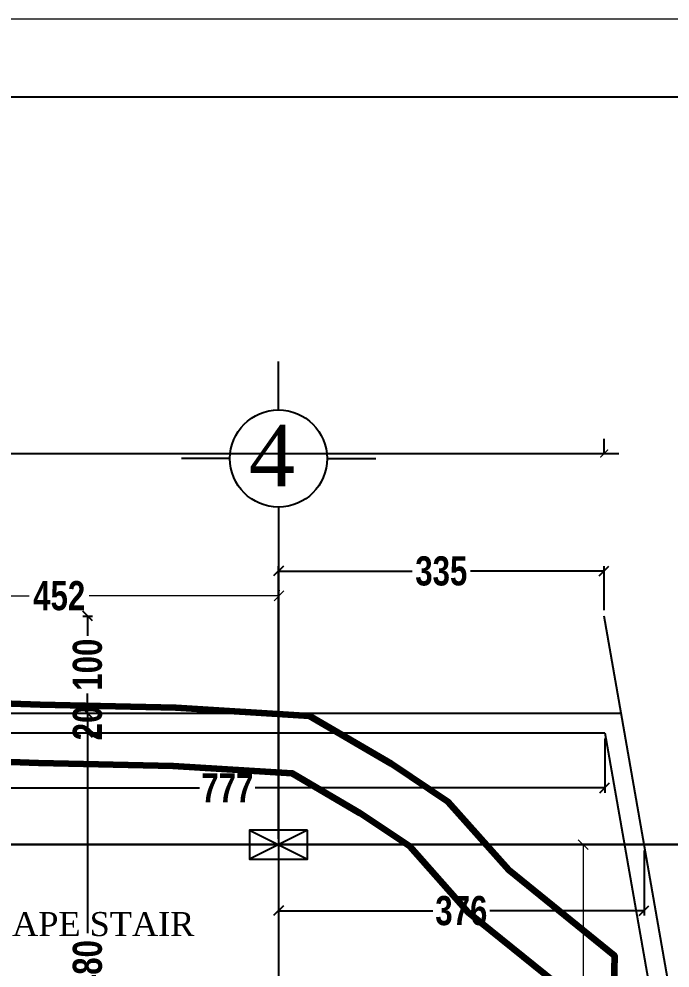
# Model space of a CAD drawing. Extents: x 250879 to 348495, y -51522 to -9360.
# Drawn here: x 337754 to 338424, y -42869 to -41892 of the extents above; entities that cross this region are included whole.
import ezdxf

# ---------------------------------------------------------------- set-up
doc = ezdxf.new("R2010")
doc.units = 0
doc.layers.get('0').update_dxf_attribs({"linetype": 'CONTINUOUS'})
doc.layers.get('DEFPOINTS').update_dxf_attribs({"color": 9, "linetype": 'CONTINUOUS'})
for name, color, linetype in [('AXIS', 1, 'CONTINUOUS'), ('COLUMN', 5, 'CONTINUOUS'), ('TEXT', 3, 'CONTINUOUS'), ('WALL', 7, 'CONTINUOUS')]:
    doc.layers.add(name, color=color, linetype=linetype)
doc.layers.add('excavation border', color=5, linetype='CONTINUOUS', lineweight=30)
doc.layers.add('VIS', color=8, linetype='CONTINUOUS', lineweight=18)
doc.styles.add('CITYBLUEPRINT', font='cityb___.ttf', dxfattribs={"width": 0.8})
doc.styles.get("Standard").update_dxf_attribs({"font": 'sanss___.ttf', "height": 15})
doc.styles.add('style2', font='romantic.ttf', dxfattribs={"height": 50})
doc.dimstyles.new('50', dxfattribs={"dimtxt": 30, "dimasz": 10, "dimexe": 5, "dimexo": 6, "dimgap": 5, "dimtad": 0, "dimdec": 0, "dimdsep": 46, "dimtxsty": 'CITYBLUEPRINT', "dimblk1": 'OBLIQUE', "dimblk2": 'OBLIQUE', "dimsah": 1, "dimcen": 0.05, "dimdle": 0.03, "dimclrd": 24, "dimclre": 22, "dimclrt": 30, "dimadec": 0, "dimazin": 0, "dimtfac": 1, "dimtdec": 0, "dimtix": 1, "dimtmove": 0, "dimatfit": 3, "dimldrblk": 'OBLIQUE', "dimfxl": 1, "dimtolj": 1, "dimtzin": 0, "dimarcsym": 0})
doc.dimstyles.new('STANDARD$0', dxfattribs={"dimscale": 0, "dimtxt": 12, "dimasz": 8, "dimexe": 15, "dimexo": 0.0625, "dimgap": 2, "dimtad": 1, "dimdec": 0, "dimzin": 0, "dimdsep": 46, "dimtxsty": 'Standard', "dimblk1": 'ARCHTICK', "dimblk2": 'ARCHTICK', "dimsah": 1, "dimcen": 0.09, "dimdle": 15, "dimclrd": 3, "dimclre": 3, "dimclrt": 3, "dimazin": 0, "dimtfac": 1, "dimtdec": 0, "dimtofl": 0, "dimtmove": 1, "dimatfit": 3, "dimldrblk": 'ARCHTICK', "dimfxl": 1.0455, "dimfxlon": 1, "dimtolj": 1, "dimtzin": 0, "dimarcsym": 0})

# ---------------------------------------------------------------- blocks, each defined once
blk = doc.blocks.new('_ARCHTICK')
at = {"color": 0, "linetype": 'ByBlock', "const_width": 0.15}
blk.add_lwpolyline([(-0.5, -0.5), (0.5, 0.5)], dxfattribs=at)
blk = doc.blocks.new('*D2174')
at = {"layer": 'DEFPOINTS', "color": 0, "linetype": 'Continuous', "transparency": 16777216}
for p in [(338489.24, -42483.63), (338355.81, -42506.39), (338889.85, -45636.95)]:
    blk.add_point(p, dxfattribs=at)
at = {"layer": 'WALL', "color": 3, "linetype": 'Continuous', "lineweight": -2, "transparency": 16777216}
for p, q in [((339025.8, -45628.98), (338486.72, -42468.84)), ((338488.21, -42483.8), (338504.03, -42481.11)), ((339022.25, -45614.36), (339038.07, -45611.67))]:
    blk.add_line(p, q, dxfattribs=at)
at = {"layer": 'WALL', "color": 3, "linetype": 'Continuous', "lineweight": -2, "transparency": 16777216, "xscale": 8, "yscale": 8, "zscale": 8}
for p, rotation in [((338489.24, -42483.63), 99.68081920432033), ((339023.28, -45614.19), 279.6808192043203)]:
    blk.add_blockref('_ARCHTICK', p, dxfattribs=dict(at, rotation=rotation))
at = {"layer": 'WALL', "color": 3, "linetype": 'Continuous', "transparency": 16777216, "insert": (338765.86, -44047.27), "char_height": 15, "attachment_point": 5, "rotation": 279.68082}
blk.add_mtext('\\A1;3176', dxfattribs=at)
blk = doc.blocks.new('*D2175')
at = {"layer": 'DEFPOINTS', "color": 0, "linetype": 'Continuous', "transparency": 16777216}
for p in [(338355.81, -42338.97), (336040.81, -42440.74), (338355.81, -42440.74)]:
    blk.add_point(p, dxfattribs=at)
at = {"layer": 'WALL', "color": 3, "linetype": 'Continuous', "lineweight": -2, "transparency": 16777216}
for p, q in [((336040.81, -42340.01), (336040.81, -42323.97)), ((338355.81, -42340.01), (338355.81, -42323.97)), ((336025.81, -42338.97), (338370.81, -42338.97))]:
    blk.add_line(p, q, dxfattribs=at)
at = {"layer": 'WALL', "color": 3, "linetype": 'Continuous', "lineweight": -2, "transparency": 16777216, "xscale": 8, "yscale": 8, "zscale": 8, "rotation": 180}
blk.add_blockref('_ARCHTICK', (336040.81, -42338.97), dxfattribs=at)
at = {"layer": 'WALL', "color": 3, "linetype": 'Continuous', "lineweight": -2, "transparency": 16777216, "xscale": 8, "yscale": 8, "zscale": 8}
blk.add_blockref('_ARCHTICK', (338355.81, -42338.97), dxfattribs=at)
at = {"layer": 'WALL', "color": 3, "linetype": 'Continuous', "transparency": 16777216, "insert": (337198.31, -42329.23), "char_height": 15, "attachment_point": 5}
blk.add_mtext('\\A1;2315', dxfattribs=at)
blk = doc.blocks.new('COLUMN')
at = {"layer": 'AXIS'}
for p, q in [((236924.7, -9644.26), (236984.7, -9674.26)), ((236984.7, -9644.26), (236924.7, -9674.26))]:
    blk.add_line(p, q, dxfattribs=at)
at = {"layer": 'COLUMN'}
blk.add_lwpolyline([(236924.7, -9644.26), (236984.7, -9644.26), (236984.7, -9674.26), (236924.7, -9674.26)], close=True, dxfattribs=at)
blk = doc.blocks.new('_Oblique')
at = {"color": 0, "lineweight": -2}
blk.add_line((-0.5, -0.5), (0.5, 0.5), dxfattribs=at)
blk = doc.blocks.new('*D2164')
at = {"layer": 'DEFPOINTS', "color": 0, "linetype": 'Continuous', "lineweight": 5, "transparency": 16777216}
for p in [(328671.29, -10833.2), (329123.76, -10833.2), (329123.76, -10833.2)]:
    blk.add_point(p, dxfattribs=at)
at = {"layer": 'VIS', "color": 22, "linetype": 'Continuous', "lineweight": -2, "transparency": 16777216}
for p, q in [((328671.29, -10827.2), (328671.29, -10828.2)), ((329123.76, -10827.2), (329123.76, -10828.2))]:
    blk.add_line(p, q, dxfattribs=at)
at = {"layer": 'VIS', "color": 24, "linetype": 'Continuous', "lineweight": -2, "transparency": 16777216}
for p, q in [((328671.26, -10833.2), (328866.66, -10833.2)), ((329123.79, -10833.2), (328928.39, -10833.2))]:
    blk.add_line(p, q, dxfattribs=at)
at = {"layer": 'VIS', "color": 24, "linetype": 'Continuous', "lineweight": -2, "transparency": 16777216, "xscale": 10, "yscale": 10, "zscale": 10, "rotation": 180}
blk.add_blockref('_Oblique', (328671.29, -10833.2), dxfattribs=at)
at = {"layer": 'VIS', "color": 24, "linetype": 'Continuous', "lineweight": -2, "transparency": 16777216, "xscale": 10, "yscale": 10, "zscale": 10}
blk.add_blockref('_Oblique', (329123.76, -10833.2), dxfattribs=at)
at = {"layer": 'VIS', "color": 30, "linetype": 'Continuous', "lineweight": 5, "transparency": 16777216, "insert": (328897.52, -10833.2), "char_height": 30, "attachment_point": 5, "style": 'CITYBLUEPRINT'}
blk.add_mtext('\\A1;452', dxfattribs=at)
blk = doc.blocks.new('*D2165')
at = {"layer": 'DEFPOINTS', "color": 0, "linetype": 'Continuous', "lineweight": 5, "transparency": 16777216}
for p in [(329460.57, -11089.2), (329436.74, -11454.5), (329460.57, -11454.5)]:
    blk.add_point(p, dxfattribs=at)
at = {"layer": 'VIS', "color": 22, "linetype": 'Continuous', "lineweight": -2, "transparency": 16777216}
for p, q in [((329454.57, -11089.2), (329431.74, -11089.2)), ((329454.57, -11454.5), (329431.74, -11454.5))]:
    blk.add_line(p, q, dxfattribs=at)
at = {"layer": 'VIS', "color": 24, "linetype": 'Continuous', "lineweight": -2, "transparency": 16777216}
for p, q in [((329436.74, -11089.17), (329436.74, -11241.09)), ((329436.74, -11454.53), (329436.74, -11302.62))]:
    blk.add_line(p, q, dxfattribs=at)
at = {"layer": 'VIS', "color": 24, "linetype": 'Continuous', "lineweight": -2, "transparency": 16777216, "xscale": 10, "yscale": 10, "zscale": 10}
for p, rotation in [((329436.74, -11089.2), 90), ((329436.74, -11454.5), 270)]:
    blk.add_blockref('_Oblique', p, dxfattribs=dict(at, rotation=rotation))
at = {"layer": 'VIS', "color": 30, "linetype": 'Continuous', "lineweight": 5, "transparency": 16777216, "insert": (329436.74, -11271.85), "char_height": 30, "attachment_point": 5, "rotation": 90, "style": 'CITYBLUEPRINT'}
blk.add_mtext('\\A1;365', dxfattribs=at)
blk = doc.blocks.new('*D2197')
at = {"layer": 'DEFPOINTS', "color": 0, "linetype": 'Continuous', "transparency": 16777216}
for p in [(337813.19, -42606.39), (337813.19, -42626.39), (337824.18, -42626.39)]:
    blk.add_point(p, dxfattribs=at)
at = {"layer": 'VIS', "color": 24, "linetype": 'Continuous', "lineweight": -2, "transparency": 16777216}
for p, q in [((337824.18, -42606.39), (337824.18, -42596.39)), ((337824.18, -42606.39), (337824.18, -42626.39)), ((337824.18, -42626.39), (337824.18, -42636.39))]:
    blk.add_line(p, q, dxfattribs=at)
at = {"layer": 'VIS', "color": 22, "linetype": 'Continuous', "lineweight": -2, "transparency": 16777216}
for p, q in [((337819.19, -42606.39), (337829.18, -42606.39)), ((337819.19, -42626.39), (337829.18, -42626.39))]:
    blk.add_line(p, q, dxfattribs=at)
at = {"layer": 'VIS', "color": 24, "linetype": 'Continuous', "lineweight": -2, "transparency": 16777216, "xscale": 10, "yscale": 10, "zscale": 10}
for p, rotation in [((337824.18, -42606.39), 270), ((337824.18, -42626.39), 90)]:
    blk.add_blockref('_Oblique', p, dxfattribs=dict(at, rotation=rotation))
at = {"layer": 'VIS', "color": 30, "linetype": 'Continuous', "lineweight": 5, "transparency": 16777216, "insert": (337824.18, -42616.39), "char_height": 30, "attachment_point": 5, "rotation": 90, "style": 'CITYBLUEPRINT'}
blk.add_mtext('\\A1;20', dxfattribs=at)
blk = doc.blocks.new('*D2198')
at = {"layer": 'DEFPOINTS', "color": 0, "linetype": 'Continuous', "transparency": 16777216}
for p in [(337813.19, -42626.39), (337824.18, -43106.85), (337824.18, -43106.85)]:
    blk.add_point(p, dxfattribs=at)
at = {"layer": 'VIS', "color": 22, "linetype": 'Continuous', "lineweight": -2, "transparency": 16777216}
for p, q in [((337819.19, -42626.39), (337829.18, -42626.39)), ((337818.18, -43106.85), (337819.18, -43106.85))]:
    blk.add_line(p, q, dxfattribs=at)
at = {"layer": 'VIS', "color": 24, "linetype": 'Continuous', "lineweight": -2, "transparency": 16777216}
for p, q in [((337824.18, -42626.36), (337824.18, -42832.88)), ((337824.18, -43106.88), (337824.18, -42900.36))]:
    blk.add_line(p, q, dxfattribs=at)
at = {"layer": 'VIS', "color": 24, "linetype": 'Continuous', "lineweight": -2, "transparency": 16777216, "xscale": 10, "yscale": 10, "zscale": 10}
for p, rotation in [((337824.18, -42626.39), 90), ((337824.18, -43106.85), 270)]:
    blk.add_blockref('_Oblique', p, dxfattribs=dict(at, rotation=rotation))
at = {"layer": 'VIS', "color": 30, "linetype": 'Continuous', "lineweight": 5, "transparency": 16777216, "insert": (337824.18, -42866.62), "char_height": 30, "attachment_point": 5, "rotation": 90, "style": 'CITYBLUEPRINT'}
blk.add_mtext('\\A1;480', dxfattribs=at)
blk = doc.blocks.new('*D2240')
at = {"layer": 'DEFPOINTS', "color": 0, "linetype": 'Continuous', "transparency": 16777216}
for p in [(338356.52, -42626.39), (337579.54, -42677.5), (338356.52, -42683.15)]:
    blk.add_point(p, dxfattribs=at)
at = {"layer": 'VIS', "color": 22, "linetype": 'Continuous', "lineweight": -2, "transparency": 16777216}
for p, q in [((338356.52, -42632.39), (338356.52, -42688.15)), ((337579.54, -42683.5), (337579.54, -42688.15))]:
    blk.add_line(p, q, dxfattribs=at)
at = {"layer": 'VIS', "color": 24, "linetype": 'Continuous', "lineweight": -2, "transparency": 16777216}
for p, q in [((337579.51, -42683.15), (337939.27, -42683.15)), ((338356.55, -42683.15), (337996.79, -42683.15))]:
    blk.add_line(p, q, dxfattribs=at)
at = {"layer": 'VIS', "color": 24, "linetype": 'Continuous', "lineweight": -2, "transparency": 16777216, "xscale": 10, "yscale": 10, "zscale": 10, "rotation": 180}
blk.add_blockref('_Oblique', (337579.54, -42683.15), dxfattribs=at)
at = {"layer": 'VIS', "color": 24, "linetype": 'Continuous', "lineweight": -2, "transparency": 16777216, "xscale": 10, "yscale": 10, "zscale": 10}
blk.add_blockref('_Oblique', (338356.52, -42683.15), dxfattribs=at)
at = {"layer": 'VIS', "color": 30, "linetype": 'Continuous', "lineweight": 5, "transparency": 16777216, "insert": (337968.03, -42683.15), "char_height": 30, "attachment_point": 5, "style": 'CITYBLUEPRINT'}
blk.add_mtext('\\A1;777', dxfattribs=at)
blk = doc.blocks.new('*D2243')
at = {"layer": 'DEFPOINTS', "color": 0, "linetype": 'Continuous', "transparency": 16777216}
for p in [(337813.19, -42506.39), (337824.18, -42506.39), (337813.19, -42606.39)]:
    blk.add_point(p, dxfattribs=at)
at = {"layer": 'VIS', "color": 22, "linetype": 'Continuous', "lineweight": -2, "transparency": 16777216}
for p, q in [((337819.19, -42506.39), (337829.18, -42506.39)), ((337819.19, -42606.39), (337829.18, -42606.39))]:
    blk.add_line(p, q, dxfattribs=at)
at = {"layer": 'VIS', "color": 24, "linetype": 'Continuous', "lineweight": -2, "transparency": 16777216}
for p, q in [((337824.18, -42506.36), (337824.18, -42526.57)), ((337824.18, -42606.42), (337824.18, -42586.21))]:
    blk.add_line(p, q, dxfattribs=at)
at = {"layer": 'VIS', "color": 24, "linetype": 'Continuous', "lineweight": -2, "transparency": 16777216, "xscale": 10, "yscale": 10, "zscale": 10}
for p, rotation in [((337824.18, -42506.39), 90), ((337824.18, -42606.39), 270)]:
    blk.add_blockref('_Oblique', p, dxfattribs=dict(at, rotation=rotation))
at = {"layer": 'VIS', "color": 30, "linetype": 'Continuous', "lineweight": 5, "transparency": 16777216, "insert": (337824.18, -42556.39), "char_height": 30, "attachment_point": 5, "rotation": 90, "style": 'CITYBLUEPRINT'}
blk.add_mtext('\\A1;100', dxfattribs=at)
blk = doc.blocks.new('*D2255')
at = {"layer": 'DEFPOINTS', "color": 0, "linetype": 'Continuous', "transparency": 16777216}
for p in [(338355.81, -42460.08), (338355.81, -42506.39), (338020.71, -42741.55)]:
    blk.add_point(p, dxfattribs=at)
at = {"layer": 'VIS', "color": 22, "linetype": 'Continuous', "lineweight": -2, "transparency": 16777216}
for p, q in [((338020.71, -42735.55), (338020.71, -42455.08)), ((338355.81, -42500.39), (338355.81, -42455.08))]:
    blk.add_line(p, q, dxfattribs=at)
at = {"layer": 'VIS', "color": 24, "linetype": 'Continuous', "lineweight": -2, "transparency": 16777216}
for p, q in [((338020.68, -42460.08), (338158.35, -42460.08)), ((338355.84, -42460.08), (338218.17, -42460.08))]:
    blk.add_line(p, q, dxfattribs=at)
at = {"layer": 'VIS', "color": 24, "linetype": 'Continuous', "lineweight": -2, "transparency": 16777216, "xscale": 10, "yscale": 10, "zscale": 10, "rotation": 180}
blk.add_blockref('_Oblique', (338020.71, -42460.08), dxfattribs=at)
at = {"layer": 'VIS', "color": 24, "linetype": 'Continuous', "lineweight": -2, "transparency": 16777216, "xscale": 10, "yscale": 10, "zscale": 10}
blk.add_blockref('_Oblique', (338355.81, -42460.08), dxfattribs=at)
at = {"layer": 'VIS', "color": 30, "linetype": 'Continuous', "lineweight": 5, "transparency": 16777216, "insert": (338188.26, -42460.08), "char_height": 30, "attachment_point": 5, "style": 'CITYBLUEPRINT'}
blk.add_mtext('\\A1;335', dxfattribs=at)
blk = doc.blocks.new('*D2264')
at = {"layer": 'DEFPOINTS', "color": 0, "linetype": 'Continuous', "transparency": 16777216}
for p in [(338020.71, -42741.55), (338396.98, -42741.55), (338396.98, -42809.69)]:
    blk.add_point(p, dxfattribs=at)
at = {"layer": 'VIS', "color": 22, "linetype": 'Continuous', "lineweight": -2, "transparency": 16777216}
for p, q in [((338020.71, -42747.55), (338020.71, -42814.69)), ((338396.98, -42747.55), (338396.98, -42814.69))]:
    blk.add_line(p, q, dxfattribs=at)
at = {"layer": 'VIS', "color": 24, "linetype": 'Continuous', "lineweight": -2, "transparency": 16777216}
for p, q in [((338020.68, -42809.69), (338179.53, -42809.69)), ((338397.01, -42809.69), (338238.16, -42809.69))]:
    blk.add_line(p, q, dxfattribs=at)
at = {"layer": 'VIS', "color": 24, "linetype": 'Continuous', "lineweight": -2, "transparency": 16777216, "xscale": 10, "yscale": 10, "zscale": 10, "rotation": 180}
blk.add_blockref('_Oblique', (338020.71, -42809.69), dxfattribs=at)
at = {"layer": 'VIS', "color": 24, "linetype": 'Continuous', "lineweight": -2, "transparency": 16777216, "xscale": 10, "yscale": 10, "zscale": 10}
blk.add_blockref('_Oblique', (338396.98, -42809.69), dxfattribs=at)
at = {"layer": 'VIS', "color": 30, "linetype": 'Continuous', "lineweight": 5, "transparency": 16777216, "insert": (338208.85, -42809.69), "char_height": 30, "attachment_point": 5, "style": 'CITYBLUEPRINT'}
blk.add_mtext('\\A1;376', dxfattribs=at)
blk = doc.blocks.new('cbcb')
at = {"layer": 'AXIS'}
for p, q in [((329123.22, -10641.85), (329123.22, -10591.85)), ((329073.22, -10691.85), (329023.22, -10691.85)), ((329173.22, -10691.85), (329223.22, -10691.85)), ((329123.22, -10741.85), (329122.69, -14326.13)), ((329123.22, -10741.85), (329123.22, -10791.85)), ((327244.25, -11089.2), (329571.96, -11089.2))]:
    blk.add_line(p, q, dxfattribs=at)
blk.add_circle((329123.22, -10691.85), 50, dxfattribs=at)
at = {"layer": 'WALL', "linetype": 'Continuous', "xscale": -1}
blk.add_blockref('COLUMN', (566077.92, -1429.95), dxfattribs=at)
at = {"layer": 'TEXT', "insert": (329092.57, -10657.45), "char_height": 63, "width": 240.4607, "attachment_point": 1, "style": 'style2'}
blk.add_mtext('4', dxfattribs=at)
at = {"layer": 'VIS', "linetype": 'Continuous', "lineweight": 5}
dim = blk.add_linear_dim(base=(329123.76, -10833.2), p1=(328671.29, -10833.2), p2=(329123.76, -10833.2), dimstyle='50', override={"dimtmove": 1}, dxfattribs=at)
dim.commit()
dim.dimension.update_dxf_attribs({"geometry": '*D2164', "text_midpoint": (328897.52, -10833.2)})
dim = blk.add_linear_dim(base=(329436.74, -11454.5), p1=(329460.57, -11089.2), p2=(329460.57, -11454.5), angle=90, dimstyle='50', dxfattribs=at)
dim.commit()
dim.dimension.update_dxf_attribs({"geometry": '*D2165', "text_midpoint": (329436.74, -11271.85)})

msp = doc.modelspace()

# ---------------------------------------------------------------- linework, layer by layer
at = {"layer": 'AXIS'}
msp.add_line((323675.07505, -41972.08046), (348494.99403, -41972.08046), dxfattribs=at)
at = {"layer": 'COLUMN', "linetype": 'Continuous', "lineweight": 5}
msp.add_lwpolyline([(339114.11833, -41891.83563), (339114.11833, -47141.83563), (335426.61833, -47141.83563), (335426.61833, -41891.83563)], close=True, dxfattribs=at)
at = {"layer": 'excavation border', "lineweight": 200}
for points in [[(336977.17853, -42576.19936), (337149.12336, -42576.70838), (337309.54422, -42564.00701), (337446.92874, -42568.98519), (337607.33643, -42591.51056), (337775.26603, -42597.52439), (337914.93251, -42600.40549), (338052.77746, -42608.89293), (338136.63728, -42658.24482), (338195.4763, -42697.6637), (338257.61431, -42767.38158), (338366.63242, -42855.64725), (338364.12453, -42965.19489), (338362.36701, -43053.95152), (338396.2225, -43198.46264), (338431.4759, -43356.47758), (338493.92762, -43627.93944), (338520.52467, -43757.0992), (338565.79947, -43935.14915), (338632.48543, -44157.76945), (338644.18743, -44325.50981)], [(336974.8451, -42636.19271), (337151.40623, -42636.7154), (337310.82998, -42624.09298), (337441.6565, -42628.83353), (337602.07679, -42651.36066), (337773.57355, -42657.50224), (337912.46908, -42660.36744), (338034.73824, -42667.89584), (338104.6968, -42709.06677), (338155.75303, -42743.27162), (338216.06825, -42810.94436), (338305.97367, -42883.73559), (338304.13813, -42963.91434), (338302.22955, -43060.29919), (338337.73157, -43211.83847), (338372.95882, -43369.73619), (338435.30008, -43640.7179), (338462.03563, -43770.55021), (338507.96083, -43951.15797), (338573.09503, -44168.59798), (338584.50885, -44332.20753)]]:
    msp.add_lwpolyline(points, dxfattribs=at)
at = {"layer": 'WALL', "linetype": 'Continuous'}
for p, q in [((338373.31913, -42606.38944), (338355.81322, -42506.38944)), ((337549.53597, -42606.38944), (338373.31913, -42606.38944)), ((338902.47073, -45629.0919), (338373.31913, -42606.38944)), ((337549.53597, -42626.38944), (338356.51617, -42626.38944)), ((338356.51617, -42626.38944), (338851.0962, -45451.6068))]:
    msp.add_line(p, q, dxfattribs=at)
at = {"layer": 'WALL', "color": 4, "linetype": 'Continuous'}
msp.add_xline((336888.45633, -42741.55403), (-1, 0), dxfattribs=at)

# ---------------------------------------------------------------- block references
at = {"layer": 'VIS', "linetype": 'Continuous', "lineweight": 5}
msp.add_blockref('cbcb', (8897.49344, -31652.34999), dxfattribs=at)

# ---------------------------------------------------------------- texts
at = {"layer": 'TEXT', "insert": (337934.11591, -42810.97039), "char_height": 24.696, "width": 410.14629, "attachment_point": 3, "style": 'style2'}
msp.add_mtext('FIRE ESCAPE STAIR', dxfattribs=at)

# ---------------------------------------------------------------- dimensions: what is measured, and where the dimension line sits
at = {"layer": 'VIS', "linetype": 'Continuous', "lineweight": 5}
dim = msp.add_linear_dim(base=(338355.81322, -42460.081), p1=(338020.71315, -42741.55403), p2=(338355.81322, -42506.38944), dimstyle='50', dxfattribs=at)
dim.commit()
dim.dimension.update_dxf_attribs({"geometry": '*D2255', "text_midpoint": (338188.26318, -42460.081), "dimtype": 160})
for base, p1, p2, picture, middle in [((337824.18163, -42506.38944), (337813.19134, -42606.38944), (337813.19134, -42506.38944), '*D2243', (337824.18163, -42556.38944)), ((337824.18163, -43106.84992), (337813.19134, -42626.38944), (337824.18163, -43106.84992), '*D2198', (337824.18163, -42866.61968))]:
    dim = msp.add_linear_dim(base=base, p1=p1, p2=p2, angle=90, dimstyle='50', override={"dimtmove": 1}, dxfattribs=at)
    dim.commit()
    dim.dimension.update_dxf_attribs({"geometry": picture, "text_midpoint": middle})
dim = msp.add_linear_dim(base=(337824.18163, -42626.38944), p1=(337813.19134, -42606.38944), p2=(337813.19134, -42626.38944), angle=90, dimstyle='50', dxfattribs=at)
dim.commit()
dim.dimension.update_dxf_attribs({"geometry": '*D2197', "text_midpoint": (337824.18163, -42616.38944)})
dim = msp.add_linear_dim(base=(338356.51617, -42683.14527), p1=(337579.53597, -42677.49722), p2=(338356.51617, -42626.38944), dimstyle='50', override={"dimtmove": 1}, dxfattribs=at)
dim.commit()
dim.dimension.update_dxf_attribs({"geometry": '*D2240', "text_midpoint": (337968.02607, -42683.14527)})
dim = msp.add_linear_dim(base=(338396.98092, -42809.69026), p1=(338020.71315, -42741.55403), p2=(338396.98092, -42741.55403), dimstyle='50', dxfattribs=at)
dim.commit()
dim.dimension.update_dxf_attribs({"geometry": '*D2264', "text_midpoint": (338208.84704, -42809.69026)})
at = {"layer": 'WALL', "linetype": 'Continuous'}
dim = msp.add_linear_dim(base=(338355.81322, -42338.96747), p1=(336040.81322, -42440.73789), p2=(338355.81322, -42440.73789), dimstyle='STANDARD$0', override={"dimscale": 1}, dxfattribs=at)
dim.commit()
dim.dimension.update_dxf_attribs({"geometry": '*D2175', "text_midpoint": (337198.31322, -42329.23084)})
dim = msp.add_aligned_dim(p1=(338889.8513, -45636.95081), p2=(338355.81322, -42506.38944), distance=-135.35859, dimstyle='STANDARD$0', override={"dimscale": 1}, dxfattribs=at)
dim.commit()
dim.dimension.update_dxf_attribs({"geometry": '*D2174', "text_midpoint": (338765.8613, -44047.271)})

doc.saveas('drawing.dxf')
